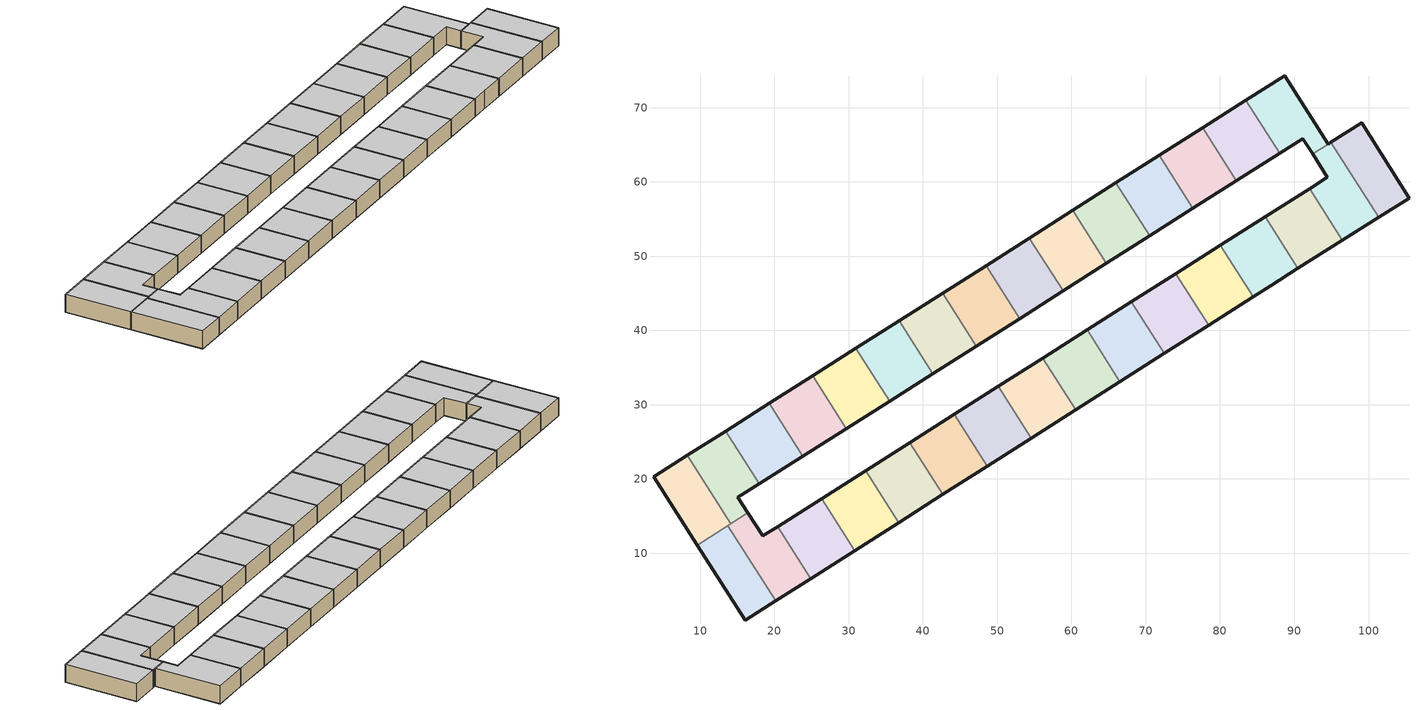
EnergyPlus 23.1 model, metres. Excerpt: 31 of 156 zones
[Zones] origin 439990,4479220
b56bda9013da5b2d_F2_dwelling_0
 floor to b56bda9013da5b2d_F1_dwelling_0 (EU_floor_Construction): 20.19,3.58 13.73,13.73 9.61,11.11 16.12,0.98 z6
 wall outside (EU_wall_Construction): 20.19,3.58 16.12,0.98 9.61,11.11 z6:9
 wall to b56bda9013da5b2d_F2_dwelling_1 (EU_wall_Construction): 13.73,13.73 20.19,3.58 z6:9
 wall to b56bda9013da5b2d_F2_dwelling_16 (EU_wall_Construction): 9.61,11.11 13.73,13.73 z6:9
 ceiling to b56bda9013da5b2d_F3_dwelling_0 (EU_floor_Construction): 13.73,13.73 20.19,3.58 16.12,0.98 9.61,11.11 z9
b56bda9013da5b2d_F2_dwelling_1
 floor to b56bda9013da5b2d_F1_dwelling_1 (EU_floor_Construction): 24.89,6.58 20.43,13.59 18.46,12.34 16.45,15.45 13.73,13.73 20.19,3.58 z6
 wall outside (EU_wall_Construction): 24.89,6.58 20.19,3.58 / 16.45,15.45 18.46,12.34 20.43,13.59 z6:9
 wall to b56bda9013da5b2d_F2_dwelling_2 (EU_wall_Construction): 20.43,13.59 24.89,6.58 z6:9
 wall to b56bda9013da5b2d_F2_dwelling_17 (EU_wall_Construction): 14.12,13.97 16.45,15.45 z6:9
 wall to b56bda9013da5b2d_F2_dwelling_16 (EU_wall_Construction): 13.73,13.73 14.12,13.97 z6:9
 ceiling to b56bda9013da5b2d_F3_dwelling_1 (EU_floor_Construction): 20.43,13.59 24.89,6.58 20.19,3.58 13.73,13.73 16.45,15.45 18.46,12.34 z9
b56bda9013da5b2d_F2_dwelling_10
 floor to b56bda9013da5b2d_F1_dwelling_10 (EU_floor_Construction): 78.48,40.71 74.07,47.66 68.08,43.86 72.5,36.9 z6
 wall outside (EU_wall_Construction): 68.08,43.86 74.07,47.66 / 78.48,40.71 72.5,36.9 z6:9
 wall to b56bda9013da5b2d_F2_dwelling_9 (EU_wall_Construction): 72.5,36.9 68.08,43.86 z6:9
 wall to b56bda9013da5b2d_F2_dwelling_11 (EU_wall_Construction): 74.07,47.66 78.48,40.71 z6:9
 ceiling to b56bda9013da5b2d_F3_dwelling_10 (EU_floor_Construction): 74.07,47.66 78.48,40.71 72.5,36.9 68.08,43.86 z9
b56bda9013da5b2d_F2_dwelling_11
 floor to b56bda9013da5b2d_F1_dwelling_11 (EU_floor_Construction): 84.47,44.53 80.07,51.47 74.07,47.66 78.48,40.71 z6
 wall outside (EU_wall_Construction): 74.07,47.66 80.07,51.47 / 84.47,44.53 78.48,40.71 z6:9
 wall to b56bda9013da5b2d_F2_dwelling_12 (EU_wall_Construction): 80.07,51.47 84.47,44.53 z6:9
 ceiling to b56bda9013da5b2d_F3_dwelling_11 (EU_floor_Construction): 80.07,51.47 84.47,44.53 78.48,40.71 74.07,47.66 z9
b56bda9013da5b2d_F2_dwelling_12
 floor to b56bda9013da5b2d_F1_dwelling_12 (EU_floor_Construction): 90.47,48.34 86.07,55.28 80.07,51.47 84.47,44.53 86.83,46.03 z6
 wall outside (EU_wall_Construction): 80.07,51.47 86.07,55.28 / 90.47,48.34 86.83,46.03 84.47,44.53 z6:9
 wall to b56bda9013da5b2d_F2_dwelling_13 (EU_wall_Construction): 86.07,55.28 90.47,48.34 z6:9
 ceiling to b56bda9013da5b2d_F3_dwelling_12 (EU_floor_Construction): 86.07,55.28 90.47,48.34 86.83,46.03 84.47,44.53 80.07,51.47 z9
b56bda9013da5b2d_F2_dwelling_13
 floor to b56bda9013da5b2d_F1_dwelling_13 (EU_floor_Construction): 96.47,52.14 92.06,59.09 86.07,55.28 90.47,48.34 z6
 wall outside (EU_wall_Construction): 86.07,55.28 92.06,59.09 / 96.47,52.14 90.47,48.34 z6:9
 wall to b56bda9013da5b2d_F2_dwelling_14 (EU_wall_Construction): 92.06,59.09 96.47,52.14 z6:9
 ceiling to b56bda9013da5b2d_F3_dwelling_13 (EU_floor_Construction): 92.06,59.09 96.47,52.14 90.47,48.34 86.07,55.28 z9
b56bda9013da5b2d_F2_dwelling_14
 floor adiabatic (EU_floor_Construction): 101.34,55.23 94.92,65.33 92.45,63.77 94.45,60.6 92.06,59.09 96.47,52.14 z6; 94.54,65.09 88.7,74.29 83.47,70.96 88.01,63.82 91.16,65.82 92.45,63.77 z6
 wall outside (EU_wall_Construction): 101.34,55.23 96.47,52.14 / 92.06,59.09 94.45,60.6 92.46,63.77 / 94.54,65.09 94.92,65.33 z6:9
 wall to b56bda9013da5b2d_F2_dwelling_15 (EU_wall_Construction): 94.92,65.33 101.34,55.23 z6:9
 wall to b56bda9013da5b2d_F2_dwelling_30 (EU_wall_Construction): 92.46,63.77 94.54,65.09 z6:9
 ceiling to b56bda9013da5b2d_F3_dwelling_30 (EU_floor_Construction): 94.92,65.33 101.34,55.23 96.47,52.14 92.06,59.09 94.45,60.6 92.45,63.77 z9; 88.7,74.29 94.54,65.09 92.45,63.77 91.16,65.82 88.01,63.82 83.47,70.96 z9
b56bda9013da5b2d_F2_dwelling_15
 floor to b56bda9013da5b2d_F1_dwelling_15 (EU_floor_Construction): 105.45,57.83 99.05,67.96 94.92,65.33 101.34,55.23 z6
 wall outside (EU_wall_Construction): 94.92,65.33 99.05,67.96 105.45,57.83 101.34,55.23 z6:9
 ceiling to b56bda9013da5b2d_F3_dwelling_15 (EU_floor_Construction): 99.05,67.96 105.45,57.83 101.34,55.23 94.92,65.33 z9
b56bda9013da5b2d_F2_dwelling_16
 floor to b56bda9013da5b2d_F1_dwelling_16 (EU_floor_Construction): 14.12,13.97 8.28,23.17 3.73,20.28 9.61,11.11 z6
 wall outside (EU_wall_Construction): 9.61,11.11 3.73,20.28 8.28,23.17 z6:9
 wall to b56bda9013da5b2d_F2_dwelling_17 (EU_wall_Construction): 8.28,23.17 14.12,13.97 z6:9
 ceiling to b56bda9013da5b2d_F3_dwelling_16 (EU_floor_Construction): 8.28,23.17 14.12,13.97 9.61,11.11 3.73,20.28 z9
b56bda9013da5b2d_F2_dwelling_17
 floor to b56bda9013da5b2d_F1_dwelling_17 (EU_floor_Construction): 16.45,15.45 15.1,17.52 17.97,19.34 13.45,26.45 8.28,23.17 14.12,13.97 z6
 wall outside (EU_wall_Construction): 8.28,23.17 13.45,26.45 / 17.97,19.34 15.1,17.52 16.45,15.45 z6:9
 wall to b56bda9013da5b2d_F2_dwelling_18 (EU_wall_Construction): 13.45,26.45 17.97,19.34 z6:9
 ceiling to b56bda9013da5b2d_F3_dwelling_17 (EU_floor_Construction): 13.45,26.45 17.97,19.34 15.1,17.52 16.45,15.45 14.12,13.97 8.28,23.17 z9
b56bda9013da5b2d_F2_dwelling_18
 floor to b56bda9013da5b2d_F1_dwelling_18 (EU_floor_Construction): 23.82,23.05 19.29,30.17 13.45,26.45 17.97,19.34 z6
 wall outside (EU_wall_Construction): 13.45,26.45 19.29,30.17 / 23.82,23.05 17.97,19.34 z6:9
 wall to b56bda9013da5b2d_F2_dwelling_19 (EU_wall_Construction): 19.29,30.17 23.82,23.05 z6:9
 ceiling to b56bda9013da5b2d_F3_dwelling_18 (EU_floor_Construction): 19.29,30.17 23.82,23.05 17.97,19.34 13.45,26.45 z9
b56bda9013da5b2d_F2_dwelling_19
 floor to b56bda9013da5b2d_F1_dwelling_19 (EU_floor_Construction): 29.66,26.77 25.14,33.88 19.29,30.17 23.82,23.05 z6
 wall outside (EU_wall_Construction): 19.29,30.17 25.14,33.88 / 29.66,26.77 23.82,23.05 z6:9
 wall to b56bda9013da5b2d_F2_dwelling_20 (EU_wall_Construction): 25.14,33.88 29.66,26.77 z6:9
 ceiling to b56bda9013da5b2d_F3_dwelling_19 (EU_floor_Construction): 25.14,33.88 29.66,26.77 23.82,23.05 19.29,30.17 z9
b56bda9013da5b2d_F2_dwelling_2
 floor to b56bda9013da5b2d_F1_dwelling_2 (EU_floor_Construction): 30.82,10.35 26.36,17.36 20.43,13.59 24.89,6.58 z6
 wall outside (EU_wall_Construction): 20.43,13.59 26.36,17.36 / 30.82,10.35 24.89,6.58 z6:9
 wall to b56bda9013da5b2d_F2_dwelling_3 (EU_wall_Construction): 26.36,17.36 30.82,10.35 z6:9
 ceiling to b56bda9013da5b2d_F3_dwelling_2 (EU_floor_Construction): 26.36,17.36 30.82,10.35 24.89,6.58 20.43,13.59 z9
b56bda9013da5b2d_F2_dwelling_20
 floor to b56bda9013da5b2d_F1_dwelling_20 (EU_floor_Construction): 35.51,30.48 30.98,37.6 25.14,33.88 29.66,26.77 z6
 wall outside (EU_wall_Construction): 25.14,33.88 30.98,37.6 / 35.51,30.48 29.66,26.77 z6:9
 wall to b56bda9013da5b2d_F2_dwelling_21 (EU_wall_Construction): 30.98,37.6 35.51,30.48 z6:9
 ceiling to b56bda9013da5b2d_F3_dwelling_20 (EU_floor_Construction): 30.98,37.6 35.51,30.48 29.66,26.77 25.14,33.88 z9
b56bda9013da5b2d_F2_dwelling_21
 floor to b56bda9013da5b2d_F1_dwelling_21 (EU_floor_Construction): 41.35,34.19 36.82,41.31 30.98,37.6 35.51,30.48 z6
 wall outside (EU_wall_Construction): 30.98,37.6 36.82,41.31 / 41.35,34.19 35.51,30.48 z6:9
 wall to b56bda9013da5b2d_F2_dwelling_22 (EU_wall_Construction): 36.82,41.31 41.35,34.19 z6:9
 ceiling to b56bda9013da5b2d_F3_dwelling_21 (EU_floor_Construction): 36.82,41.31 41.35,34.19 35.51,30.48 30.98,37.6 z9
b56bda9013da5b2d_F2_dwelling_22
 floor to b56bda9013da5b2d_F1_dwelling_22 (EU_floor_Construction): 47.19,37.9 42.66,45.02 36.82,41.31 41.35,34.19 z6
 wall outside (EU_wall_Construction): 36.82,41.31 42.66,45.02 / 47.19,37.9 41.35,34.19 z6:9
 wall to b56bda9013da5b2d_F2_dwelling_23 (EU_wall_Construction): 42.66,45.02 47.19,37.9 z6:9
 ceiling to b56bda9013da5b2d_F3_dwelling_22 (EU_floor_Construction): 42.66,45.02 47.19,37.9 41.35,34.19 36.82,41.31 z9
b56bda9013da5b2d_F2_dwelling_23
 floor to b56bda9013da5b2d_F1_dwelling_23 (EU_floor_Construction): 53.03,41.6 48.5,48.73 42.66,45.02 47.19,37.9 z6
 wall outside (EU_wall_Construction): 42.66,45.02 48.5,48.73 / 53.03,41.6 47.19,37.9 z6:9
 wall to b56bda9013da5b2d_F2_dwelling_24 (EU_wall_Construction): 48.5,48.73 53.03,41.6 z6:9
 ceiling to b56bda9013da5b2d_F3_dwelling_23 (EU_floor_Construction): 48.5,48.73 53.03,41.6 47.19,37.9 42.66,45.02 z9
b56bda9013da5b2d_F2_dwelling_24
 floor to b56bda9013da5b2d_F1_dwelling_24 (EU_floor_Construction): 58.86,45.31 54.33,52.44 48.5,48.73 53.03,41.6 z6
 wall outside (EU_wall_Construction): 48.5,48.73 54.33,52.44 / 58.86,45.31 53.03,41.6 z6:9
 wall to b56bda9013da5b2d_F2_dwelling_25 (EU_wall_Construction): 54.33,52.44 58.87,45.31 z6:9
 ceiling to b56bda9013da5b2d_F3_dwelling_24 (EU_floor_Construction): 54.33,52.44 58.86,45.31 53.03,41.6 48.5,48.73 z9
b56bda9013da5b2d_F2_dwelling_25
 floor to b56bda9013da5b2d_F1_dwelling_25 (EU_floor_Construction): 64.7,49.01 60.16,56.15 54.33,52.44 58.86,45.31 z6
 wall outside (EU_wall_Construction): 54.33,52.44 60.16,56.15 / 64.7,49.01 58.86,45.31 z6:9
 wall to b56bda9013da5b2d_F2_dwelling_26 (EU_wall_Construction): 60.16,56.15 64.7,49.01 z6:9
 ceiling to b56bda9013da5b2d_F3_dwelling_25 (EU_floor_Construction): 60.16,56.15 64.7,49.01 58.86,45.31 54.33,52.44 z9
b56bda9013da5b2d_F2_dwelling_26
 floor to b56bda9013da5b2d_F1_dwelling_26 (EU_floor_Construction): 70.53,52.72 65.99,59.86 60.16,56.15 64.7,49.01 z6
 wall outside (EU_wall_Construction): 60.16,56.15 65.99,59.86 / 70.53,52.72 64.7,49.01 z6:9
 wall to b56bda9013da5b2d_F2_dwelling_27 (EU_wall_Construction): 65.99,59.86 70.53,52.72 z6:9
 ceiling to b56bda9013da5b2d_F3_dwelling_26 (EU_floor_Construction): 65.99,59.86 70.53,52.72 64.7,49.01 60.16,56.15 z9
b56bda9013da5b2d_F2_dwelling_27
 floor to b56bda9013da5b2d_F1_dwelling_27 (EU_floor_Construction): 76.36,56.42 71.82,63.56 65.99,59.86 70.53,52.72 z6
 wall outside (EU_wall_Construction): 65.99,59.86 71.82,63.56 / 76.36,56.42 70.53,52.72 z6:9
 wall to b56bda9013da5b2d_F2_dwelling_28 (EU_wall_Construction): 71.82,63.56 76.36,56.42 z6:9
 ceiling to b56bda9013da5b2d_F3_dwelling_27 (EU_floor_Construction): 71.82,63.56 76.36,56.42 70.53,52.72 65.99,59.86 z9
b56bda9013da5b2d_F2_dwelling_28
 floor to b56bda9013da5b2d_F1_dwelling_28 (EU_floor_Construction): 82.19,60.12 77.65,67.26 71.82,63.56 76.36,56.42 z6
 wall outside (EU_wall_Construction): 71.82,63.56 77.65,67.26 / 82.19,60.12 76.36,56.42 z6:9
 wall to b56bda9013da5b2d_F2_dwelling_29 (EU_wall_Construction): 77.65,67.26 82.19,60.12 z6:9
 ceiling to b56bda9013da5b2d_F3_dwelling_28 (EU_floor_Construction): 77.65,67.26 82.19,60.12 76.36,56.42 71.82,63.56 z9
b56bda9013da5b2d_F2_dwelling_29
 floor to b56bda9013da5b2d_F1_dwelling_29 (EU_floor_Construction): 88.01,63.82 83.47,70.96 77.65,67.26 82.19,60.12 z6
 wall outside (EU_wall_Construction): 77.65,67.26 83.47,70.96 / 88.01,63.82 82.19,60.12 z6:9
 wall to b56bda9013da5b2d_F2_dwelling_30 (EU_wall_Construction): 83.47,70.96 88.01,63.82 z6:9
 ceiling to b56bda9013da5b2d_F3_dwelling_29 (EU_floor_Construction): 83.47,70.96 88.01,63.82 82.19,60.12 77.65,67.26 z9
b56bda9013da5b2d_F2_dwelling_3
 floor to b56bda9013da5b2d_F1_dwelling_3 (EU_floor_Construction): 36.75,14.13 32.3,21.13 26.36,17.36 30.82,10.35 z6
 wall outside (EU_wall_Construction): 26.36,17.36 32.3,21.13 / 36.75,14.13 30.82,10.35 z6:9
 wall to b56bda9013da5b2d_F2_dwelling_4 (EU_wall_Construction): 32.3,21.13 36.75,14.13 z6:9
 ceiling to b56bda9013da5b2d_F3_dwelling_3 (EU_floor_Construction): 32.3,21.13 36.75,14.13 30.82,10.35 26.36,17.36 z9
b56bda9013da5b2d_F2_dwelling_30
 floor to b56bda9013da5b2d_F1_dwelling_30 (EU_floor_Construction): 94.54,65.09 88.7,74.29 83.47,70.96 88.01,63.82 91.16,65.82 92.45,63.77 z6; 101.34,55.23 94.92,65.33 92.45,63.77 94.45,60.6 92.06,59.09 96.47,52.14 z6
 wall outside (EU_wall_Construction): 92.46,63.77 91.16,65.82 88.01,63.82 / 83.47,70.96 88.7,74.29 94.54,65.09 z6:9
 ceiling to b56bda9013da5b2d_F3_dwelling_30 (EU_floor_Construction): 88.7,74.29 94.54,65.09 92.45,63.77 91.16,65.82 88.01,63.82 83.47,70.96 z9; 94.92,65.33 101.34,55.23 96.47,52.14 92.06,59.09 94.45,60.6 92.45,63.77 z9
b56bda9013da5b2d_F2_dwelling_4
 floor to b56bda9013da5b2d_F1_dwelling_4 (EU_floor_Construction): 42.69,17.91 38.25,24.91 32.3,21.13 36.75,14.13 z6
 wall outside (EU_wall_Construction): 32.3,21.13 38.25,24.91 / 42.69,17.91 36.75,14.13 z6:9
 wall to b56bda9013da5b2d_F2_dwelling_5 (EU_wall_Construction): 38.25,24.91 42.69,17.91 z6:9
 ceiling to b56bda9013da5b2d_F3_dwelling_4 (EU_floor_Construction): 38.25,24.91 42.69,17.91 36.75,14.13 32.3,21.13 z9
b56bda9013da5b2d_F2_dwelling_5
 floor to b56bda9013da5b2d_F1_dwelling_5 (EU_floor_Construction): 48.64,21.7 44.2,28.69 38.25,24.91 42.69,17.91 z6
 wall outside (EU_wall_Construction): 38.25,24.91 44.2,28.69 / 48.64,21.7 42.69,17.91 z6:9
 wall to b56bda9013da5b2d_F2_dwelling_6 (EU_wall_Construction): 44.2,28.69 48.64,21.7 z6:9
 ceiling to b56bda9013da5b2d_F3_dwelling_5 (EU_floor_Construction): 44.2,28.69 48.64,21.7 42.69,17.91 38.25,24.91 z9
b56bda9013da5b2d_F2_dwelling_6
 floor to b56bda9013da5b2d_F1_dwelling_6 (EU_floor_Construction): 54.59,25.5 50.16,32.47 44.2,28.69 48.64,21.7 z6
 wall outside (EU_wall_Construction): 44.2,28.69 50.16,32.47 / 54.59,25.5 48.64,21.7 z6:9
 wall to b56bda9013da5b2d_F2_dwelling_7 (EU_wall_Construction): 50.16,32.47 54.59,25.5 z6:9
 ceiling to b56bda9013da5b2d_F3_dwelling_6 (EU_floor_Construction): 50.16,32.47 54.59,25.5 48.64,21.7 44.2,28.69 z9
b56bda9013da5b2d_F2_dwelling_7
 floor to b56bda9013da5b2d_F1_dwelling_7 (EU_floor_Construction): 60.56,29.29 56.13,36.26 50.16,32.47 54.59,25.5 z6
 wall outside (EU_wall_Construction): 50.16,32.47 56.13,36.26 / 60.56,29.29 54.59,25.5 z6:9
 wall to b56bda9013da5b2d_F2_dwelling_8 (EU_wall_Construction): 56.13,36.26 60.56,29.29 z6:9
 ceiling to b56bda9013da5b2d_F3_dwelling_7 (EU_floor_Construction): 56.13,36.26 60.56,29.29 54.59,25.5 50.16,32.47 z9
b56bda9013da5b2d_F2_dwelling_8
 floor to b56bda9013da5b2d_F1_dwelling_8 (EU_floor_Construction): 66.52,33.1 62.1,40.06 56.13,36.26 60.56,29.29 z6
 wall outside (EU_wall_Construction): 56.13,36.26 62.1,40.06 / 66.53,33.1 60.56,29.29 z6:9
 wall to b56bda9013da5b2d_F2_dwelling_9 (EU_wall_Construction): 62.1,40.06 66.53,33.1 z6:9
 ceiling to b56bda9013da5b2d_F3_dwelling_8 (EU_floor_Construction): 62.1,40.06 66.52,33.1 60.56,29.29 56.13,36.26 z9
b56bda9013da5b2d_F2_dwelling_9
 floor to b56bda9013da5b2d_F1_dwelling_9 (EU_floor_Construction): 72.5,36.9 68.08,43.86 62.1,40.06 66.52,33.1 z6
 wall outside (EU_wall_Construction): 62.1,40.06 68.08,43.86 / 72.5,36.9 66.53,33.1 z6:9
 ceiling to b56bda9013da5b2d_F3_dwelling_9 (EU_floor_Construction): 68.08,43.86 72.5,36.9 66.52,33.1 62.1,40.06 z9
[Building]
EU S2 Campaign: North Axis=0; Terrain=City; Solar Distribution=FullExterior
[Site:Location]
Madrid: Latitude=40.5; Longitude=-3.5; Time Zone=1; Elevation=609
[SizingPeriod:WeatherFileDays]
AnnualSizingPeriod: Begin Month=1; Begin Day of Month=1; End Month=12; End Day of Month=31; Day of Week for Start Day=Monday; Use Weather File Daylight Saving Period=No; Use Weather File Rain and Snow Indicators=No
[MATERIAL]
EU_InternalMass_Material: Roughness=MediumRough; Thickness=0.1; Conductivity=1; Density=1800; Specific Heat=900; Thermal Absorptance=0.9; Solar Absorptance=0.7; Visible Absorptance=0.7
[MATERIAL:NOMASS] Roughness=MediumRough; Thermal Absorptance=0.9; Solar Absorptance=0.7; Visible Absorptance=0.7
Name | Thermal Resistance
EU_wall_NoMass | 0.609216
EU_floor_NoMass | 0.568163
[CONSTRUCTION]
EU_wall_Construction: EU_wall_NoMass
EU_floor_Construction: EU_floor_NoMass
EU_InternalMass_Construction: EU_InternalMass_Material
[ZONE] Type=1; Multiplier=1; Ceiling Height=autocalculate; Floor Area=autocalculate; Part of Total Floor Area=Yes
Name | Volume
b56bda9013da5b2d_F2_dwelling_0; b56bda9013da5b2d_F2_dwelling_25 | 175.195
b56bda9013da5b2d_F2_dwelling_1 | 175.227
b56bda9013da5b2d_F2_dwelling_10 | 175.218
b56bda9013da5b2d_F2_dwelling_11 | 175.216
b56bda9013da5b2d_F2_dwelling_12 | 175.201
b56bda9013da5b2d_F2_dwelling_13 | 175.232
b56bda9013da5b2d_F2_dwelling_14; b56bda9013da5b2d_F2_dwelling_30 | 350.438
b56bda9013da5b2d_F2_dwelling_15 | 175.203
b56bda9013da5b2d_F2_dwelling_16 | 175.2
b56bda9013da5b2d_F2_dwelling_17; b56bda9013da5b2d_F2_dwelling_20 | 175.209
b56bda9013da5b2d_F2_dwelling_18; b56bda9013da5b2d_F2_dwelling_7 | 175.188
b56bda9013da5b2d_F2_dwelling_19 | 175.198
b56bda9013da5b2d_F2_dwelling_2; b56bda9013da5b2d_F2_dwelling_22; b56bda9013da5b2d_F2_dwelling_3 | 175.204
b56bda9013da5b2d_F2_dwelling_21 | 175.213
b56bda9013da5b2d_F2_dwelling_23 | 175.212
b56bda9013da5b2d_F2_dwelling_24; b56bda9013da5b2d_F2_dwelling_29 | 175.214
b56bda9013da5b2d_F2_dwelling_26 | 175.234
b56bda9013da5b2d_F2_dwelling_27; b56bda9013da5b2d_F2_dwelling_28 | 175.208
b56bda9013da5b2d_F2_dwelling_4 | 175.205
b56bda9013da5b2d_F2_dwelling_5 | 175.238
b56bda9013da5b2d_F2_dwelling_6 | 175.22
b56bda9013da5b2d_F2_dwelling_8 | 175.239
b56bda9013da5b2d_F2_dwelling_9 | 175.202
[INTERNALMASS] Construction=EU_InternalMass_Construction
Name | Zone or ZoneList | Surface Area
b56bda9013da5b2d_F2_dwelling_0_EU_InternalMass | b56bda9013da5b2d_F2_dwelling_0 | 58.3983
b56bda9013da5b2d_F2_dwelling_1_EU_InternalMass | b56bda9013da5b2d_F2_dwelling_1 | 58.4092
b56bda9013da5b2d_F2_dwelling_2_EU_InternalMass | b56bda9013da5b2d_F2_dwelling_2 | 58.4014
b56bda9013da5b2d_F2_dwelling_3_EU_InternalMass | b56bda9013da5b2d_F2_dwelling_3 | 58.4013
b56bda9013da5b2d_F2_dwelling_4_EU_InternalMass | b56bda9013da5b2d_F2_dwelling_4 | 58.4017
b56bda9013da5b2d_F2_dwelling_5_EU_InternalMass | b56bda9013da5b2d_F2_dwelling_5 | 58.4126
b56bda9013da5b2d_F2_dwelling_6_EU_InternalMass | b56bda9013da5b2d_F2_dwelling_6 | 58.4066
b56bda9013da5b2d_F2_dwelling_7_EU_InternalMass | b56bda9013da5b2d_F2_dwelling_7 | 58.396
b56bda9013da5b2d_F2_dwelling_8_EU_InternalMass | b56bda9013da5b2d_F2_dwelling_8 | 58.4132
b56bda9013da5b2d_F2_dwelling_9_EU_InternalMass | b56bda9013da5b2d_F2_dwelling_9 | 58.4006
b56bda9013da5b2d_F2_dwelling_10_EU_InternalMass | b56bda9013da5b2d_F2_dwelling_10 | 58.4062
b56bda9013da5b2d_F2_dwelling_11_EU_InternalMass | b56bda9013da5b2d_F2_dwelling_11 | 58.4054
b56bda9013da5b2d_F2_dwelling_12_EU_InternalMass | b56bda9013da5b2d_F2_dwelling_12 | 58.4005
b56bda9013da5b2d_F2_dwelling_13_EU_InternalMass | b56bda9013da5b2d_F2_dwelling_13 | 58.4108
b56bda9013da5b2d_F2_dwelling_14_EU_InternalMass | b56bda9013da5b2d_F2_dwelling_14 | 58.4095
b56bda9013da5b2d_F2_dwelling_15_EU_InternalMass | b56bda9013da5b2d_F2_dwelling_15 | 58.401
b56bda9013da5b2d_F2_dwelling_16_EU_InternalMass | b56bda9013da5b2d_F2_dwelling_16 | 62.2978
b56bda9013da5b2d_F2_dwelling_17_EU_InternalMass | b56bda9013da5b2d_F2_dwelling_17 | 62.294
b56bda9013da5b2d_F2_dwelling_18_EU_InternalMass | b56bda9013da5b2d_F2_dwelling_18 | 62.2916
b56bda9013da5b2d_F2_dwelling_19_EU_InternalMass | b56bda9013da5b2d_F2_dwelling_19 | 62.2994
b56bda9013da5b2d_F2_dwelling_20_EU_InternalMass | b56bda9013da5b2d_F2_dwelling_20 | 62.3019
b56bda9013da5b2d_F2_dwelling_21_EU_InternalMass | b56bda9013da5b2d_F2_dwelling_21 | 62.2973
b56bda9013da5b2d_F2_dwelling_22_EU_InternalMass | b56bda9013da5b2d_F2_dwelling_22 | 62.295
b56bda9013da5b2d_F2_dwelling_23_EU_InternalMass | b56bda9013da5b2d_F2_dwelling_23 | 62.3044
b56bda9013da5b2d_F2_dwelling_24_EU_InternalMass | b56bda9013da5b2d_F2_dwelling_24 | 62.2896
b56bda9013da5b2d_F2_dwelling_25_EU_InternalMass | b56bda9013da5b2d_F2_dwelling_25 | 62.2981
b56bda9013da5b2d_F2_dwelling_26_EU_InternalMass | b56bda9013da5b2d_F2_dwelling_26 | 62.2934
b56bda9013da5b2d_F2_dwelling_27_EU_InternalMass | b56bda9013da5b2d_F2_dwelling_27 | 62.2966
b56bda9013da5b2d_F2_dwelling_28_EU_InternalMass | b56bda9013da5b2d_F2_dwelling_28 | 62.2988
b56bda9013da5b2d_F2_dwelling_29_EU_InternalMass | b56bda9013da5b2d_F2_dwelling_29 | 62.2911
b56bda9013da5b2d_F2_dwelling_30_EU_InternalMass | b56bda9013da5b2d_F2_dwelling_30 | 62.2975
[OTHEREQUIPMENT] Fuel Type=Electricity; Design Level Calculation Method=Watts/Area; Power per Zone Floor Area=1; Fraction Latent=0; Fraction Radiant=0; Fraction Lost=0; Carbon Dioxide Generation Rate=0; EndUse Subcategory=EU_Step8_InternalGains
Name | Zone or ZoneList or Space or SpaceList | Schedule
EU_Step8_InternalGain_b56bda9013da5b2d_F2_dwelling_0_f000 | b56bda9013da5b2d_F2_dwelling_0 | EU_Step8_GainSchedule_b56bda9013da5b2d_F2_dwelling_0_f000
EU_Step8_InternalGain_b56bda9013da5b2d_F2_dwelling_1_f000 | b56bda9013da5b2d_F2_dwelling_1 | EU_Step8_GainSchedule_b56bda9013da5b2d_F2_dwelling_1_f000
EU_Step8_InternalGain_b56bda9013da5b2d_F2_dwelling_2_f000 | b56bda9013da5b2d_F2_dwelling_2 | EU_Step8_GainSchedule_b56bda9013da5b2d_F2_dwelling_2_f000
EU_Step8_InternalGain_b56bda9013da5b2d_F2_dwelling_3_f000 | b56bda9013da5b2d_F2_dwelling_3 | EU_Step8_GainSchedule_b56bda9013da5b2d_F2_dwelling_3_f000
EU_Step8_InternalGain_b56bda9013da5b2d_F2_dwelling_4_f000 | b56bda9013da5b2d_F2_dwelling_4 | EU_Step8_GainSchedule_b56bda9013da5b2d_F2_dwelling_4_f000
EU_Step8_InternalGain_b56bda9013da5b2d_F2_dwelling_5_f000 | b56bda9013da5b2d_F2_dwelling_5 | EU_Step8_GainSchedule_b56bda9013da5b2d_F2_dwelling_5_f000
EU_Step8_InternalGain_b56bda9013da5b2d_F2_dwelling_6_f000 | b56bda9013da5b2d_F2_dwelling_6 | EU_Step8_GainSchedule_b56bda9013da5b2d_F2_dwelling_6_f000
EU_Step8_InternalGain_b56bda9013da5b2d_F2_dwelling_7_f000 | b56bda9013da5b2d_F2_dwelling_7 | EU_Step8_GainSchedule_b56bda9013da5b2d_F2_dwelling_7_f000
EU_Step8_InternalGain_b56bda9013da5b2d_F2_dwelling_8_f000 | b56bda9013da5b2d_F2_dwelling_8 | EU_Step8_GainSchedule_b56bda9013da5b2d_F2_dwelling_8_f000
EU_Step8_InternalGain_b56bda9013da5b2d_F2_dwelling_9_f000 | b56bda9013da5b2d_F2_dwelling_9 | EU_Step8_GainSchedule_b56bda9013da5b2d_F2_dwelling_9_f000
EU_Step8_InternalGain_b56bda9013da5b2d_F2_dwelling_10_f000 | b56bda9013da5b2d_F2_dwelling_10 | EU_Step8_GainSchedule_b56bda9013da5b2d_F2_dwelling_10_f000
EU_Step8_InternalGain_b56bda9013da5b2d_F2_dwelling_11_f000 | b56bda9013da5b2d_F2_dwelling_11 | EU_Step8_GainSchedule_b56bda9013da5b2d_F2_dwelling_11_f000
EU_Step8_InternalGain_b56bda9013da5b2d_F2_dwelling_12_f000 | b56bda9013da5b2d_F2_dwelling_12 | EU_Step8_GainSchedule_b56bda9013da5b2d_F2_dwelling_12_f000
EU_Step8_InternalGain_b56bda9013da5b2d_F2_dwelling_13_f000 | b56bda9013da5b2d_F2_dwelling_13 | EU_Step8_GainSchedule_b56bda9013da5b2d_F2_dwelling_13_f000
EU_Step8_InternalGain_b56bda9013da5b2d_F2_dwelling_14_f000 | b56bda9013da5b2d_F2_dwelling_14 | EU_Step8_GainSchedule_b56bda9013da5b2d_F2_dwelling_14_f000
EU_Step8_InternalGain_b56bda9013da5b2d_F2_dwelling_15_f000 | b56bda9013da5b2d_F2_dwelling_15 | EU_Step8_GainSchedule_b56bda9013da5b2d_F2_dwelling_15_f000
EU_Step8_InternalGain_b56bda9013da5b2d_F2_dwelling_16_f000 | b56bda9013da5b2d_F2_dwelling_16 | EU_Step8_GainSchedule_b56bda9013da5b2d_F2_dwelling_16_f000
EU_Step8_InternalGain_b56bda9013da5b2d_F2_dwelling_17_f000 | b56bda9013da5b2d_F2_dwelling_17 | EU_Step8_GainSchedule_b56bda9013da5b2d_F2_dwelling_17_f000
EU_Step8_InternalGain_b56bda9013da5b2d_F2_dwelling_18_f000 | b56bda9013da5b2d_F2_dwelling_18 | EU_Step8_GainSchedule_b56bda9013da5b2d_F2_dwelling_18_f000
EU_Step8_InternalGain_b56bda9013da5b2d_F2_dwelling_19_f000 | b56bda9013da5b2d_F2_dwelling_19 | EU_Step8_GainSchedule_b56bda9013da5b2d_F2_dwelling_19_f000
EU_Step8_InternalGain_b56bda9013da5b2d_F2_dwelling_20_f000 | b56bda9013da5b2d_F2_dwelling_20 | EU_Step8_GainSchedule_b56bda9013da5b2d_F2_dwelling_20_f000
EU_Step8_InternalGain_b56bda9013da5b2d_F2_dwelling_21_f000 | b56bda9013da5b2d_F2_dwelling_21 | EU_Step8_GainSchedule_b56bda9013da5b2d_F2_dwelling_21_f000
EU_Step8_InternalGain_b56bda9013da5b2d_F2_dwelling_22_f000 | b56bda9013da5b2d_F2_dwelling_22 | EU_Step8_GainSchedule_b56bda9013da5b2d_F2_dwelling_22_f000
EU_Step8_InternalGain_b56bda9013da5b2d_F2_dwelling_23_f000 | b56bda9013da5b2d_F2_dwelling_23 | EU_Step8_GainSchedule_b56bda9013da5b2d_F2_dwelling_23_f000
EU_Step8_InternalGain_b56bda9013da5b2d_F2_dwelling_24_f000 | b56bda9013da5b2d_F2_dwelling_24 | EU_Step8_GainSchedule_b56bda9013da5b2d_F2_dwelling_24_f000
EU_Step8_InternalGain_b56bda9013da5b2d_F2_dwelling_25_f000 | b56bda9013da5b2d_F2_dwelling_25 | EU_Step8_GainSchedule_b56bda9013da5b2d_F2_dwelling_25_f000
EU_Step8_InternalGain_b56bda9013da5b2d_F2_dwelling_26_f000 | b56bda9013da5b2d_F2_dwelling_26 | EU_Step8_GainSchedule_b56bda9013da5b2d_F2_dwelling_26_f000
EU_Step8_InternalGain_b56bda9013da5b2d_F2_dwelling_27_f000 | b56bda9013da5b2d_F2_dwelling_27 | EU_Step8_GainSchedule_b56bda9013da5b2d_F2_dwelling_27_f000
EU_Step8_InternalGain_b56bda9013da5b2d_F2_dwelling_28_f000 | b56bda9013da5b2d_F2_dwelling_28 | EU_Step8_GainSchedule_b56bda9013da5b2d_F2_dwelling_28_f000
EU_Step8_InternalGain_b56bda9013da5b2d_F2_dwelling_29_f000 | b56bda9013da5b2d_F2_dwelling_29 | EU_Step8_GainSchedule_b56bda9013da5b2d_F2_dwelling_29_f000
EU_Step8_InternalGain_b56bda9013da5b2d_F2_dwelling_30_f000 | b56bda9013da5b2d_F2_dwelling_30 | EU_Step8_GainSchedule_b56bda9013da5b2d_F2_dwelling_30_f000
[ZONEVENTILATION:DESIGNFLOWRATE] Schedule=EU_AlwaysOn; Design Flow Rate Calculation Method=AirChanges/Hour; Air Changes per Hour=0.752966; Ventilation Type=Natural; Fan Pressure Rise=0; Fan Total Efficiency=1; Constant Term Coefficient=1; Temperature Term Coefficient=0; Velocity Term Coefficient=0; Velocity Squared Term Coefficient=0; Minimum Indoor Temperature=-100; Maximum Indoor Temperature=100; Delta Temperature=-100; Minimum Outdoor Temperature=-100; Maximum Outdoor Temperature=100; Maximum Wind Speed=40
Name | Zone or ZoneList or Space or SpaceList
EU_ConstantAir_b56bda9013da5b2d_F2_dwelling_0 | b56bda9013da5b2d_F2_dwelling_0
EU_ConstantAir_b56bda9013da5b2d_F2_dwelling_1 | b56bda9013da5b2d_F2_dwelling_1
EU_ConstantAir_b56bda9013da5b2d_F2_dwelling_2 | b56bda9013da5b2d_F2_dwelling_2
EU_ConstantAir_b56bda9013da5b2d_F2_dwelling_3 | b56bda9013da5b2d_F2_dwelling_3
EU_ConstantAir_b56bda9013da5b2d_F2_dwelling_4 | b56bda9013da5b2d_F2_dwelling_4
EU_ConstantAir_b56bda9013da5b2d_F2_dwelling_5 | b56bda9013da5b2d_F2_dwelling_5
EU_ConstantAir_b56bda9013da5b2d_F2_dwelling_6 | b56bda9013da5b2d_F2_dwelling_6
EU_ConstantAir_b56bda9013da5b2d_F2_dwelling_7 | b56bda9013da5b2d_F2_dwelling_7
EU_ConstantAir_b56bda9013da5b2d_F2_dwelling_8 | b56bda9013da5b2d_F2_dwelling_8
EU_ConstantAir_b56bda9013da5b2d_F2_dwelling_9 | b56bda9013da5b2d_F2_dwelling_9
EU_ConstantAir_b56bda9013da5b2d_F2_dwelling_10 | b56bda9013da5b2d_F2_dwelling_10
EU_ConstantAir_b56bda9013da5b2d_F2_dwelling_11 | b56bda9013da5b2d_F2_dwelling_11
EU_ConstantAir_b56bda9013da5b2d_F2_dwelling_12 | b56bda9013da5b2d_F2_dwelling_12
EU_ConstantAir_b56bda9013da5b2d_F2_dwelling_13 | b56bda9013da5b2d_F2_dwelling_13
EU_ConstantAir_b56bda9013da5b2d_F2_dwelling_14 | b56bda9013da5b2d_F2_dwelling_14
EU_ConstantAir_b56bda9013da5b2d_F2_dwelling_15 | b56bda9013da5b2d_F2_dwelling_15
EU_ConstantAir_b56bda9013da5b2d_F2_dwelling_16 | b56bda9013da5b2d_F2_dwelling_16
EU_ConstantAir_b56bda9013da5b2d_F2_dwelling_17 | b56bda9013da5b2d_F2_dwelling_17
EU_ConstantAir_b56bda9013da5b2d_F2_dwelling_18 | b56bda9013da5b2d_F2_dwelling_18
EU_ConstantAir_b56bda9013da5b2d_F2_dwelling_19 | b56bda9013da5b2d_F2_dwelling_19
EU_ConstantAir_b56bda9013da5b2d_F2_dwelling_20 | b56bda9013da5b2d_F2_dwelling_20
EU_ConstantAir_b56bda9013da5b2d_F2_dwelling_21 | b56bda9013da5b2d_F2_dwelling_21
EU_ConstantAir_b56bda9013da5b2d_F2_dwelling_22 | b56bda9013da5b2d_F2_dwelling_22
EU_ConstantAir_b56bda9013da5b2d_F2_dwelling_23 | b56bda9013da5b2d_F2_dwelling_23
EU_ConstantAir_b56bda9013da5b2d_F2_dwelling_24 | b56bda9013da5b2d_F2_dwelling_24
EU_ConstantAir_b56bda9013da5b2d_F2_dwelling_25 | b56bda9013da5b2d_F2_dwelling_25
EU_ConstantAir_b56bda9013da5b2d_F2_dwelling_26 | b56bda9013da5b2d_F2_dwelling_26
EU_ConstantAir_b56bda9013da5b2d_F2_dwelling_27 | b56bda9013da5b2d_F2_dwelling_27
EU_ConstantAir_b56bda9013da5b2d_F2_dwelling_28 | b56bda9013da5b2d_F2_dwelling_28
EU_ConstantAir_b56bda9013da5b2d_F2_dwelling_29 | b56bda9013da5b2d_F2_dwelling_29
EU_ConstantAir_b56bda9013da5b2d_F2_dwelling_30 | b56bda9013da5b2d_F2_dwelling_30
[HVACTEMPLATE:ZONE:IDEALLOADSAIRSYSTEM] System Availability Schedule=EU_AlwaysOn; Maximum Heating Supply Air Temperature=50; Minimum Cooling Supply Air Temperature=13; Maximum Heating Supply Air Humidity Ratio=0.0156; Minimum Cooling Supply Air Humidity Ratio=0.0077; Heating Limit=NoLimit; Cooling Limit=NoLimit; Heating Availability Schedule=EU_AlwaysOn; Cooling Availability Schedule=EU_CoolingOff; Dehumidification Control Type=ConstantSensibleHeatRatio; Cooling Sensible Heat Ratio=0.7; Dehumidification Setpoint=60; Humidification Control Type=None; Humidification Setpoint=30; Outdoor Air Method=None; Outdoor Air Flow Rate per Person=0.00944; Outdoor Air Flow Rate per Zone Floor Area=0; Outdoor Air Flow Rate per Zone=0; Demand Controlled Ventilation Type=None; Outdoor Air Economizer Type=NoEconomizer; Heat Recovery Type=None; Sensible Heat Recovery Effectiveness=0.7; Latent Heat Recovery Effectiveness=0.65
Name | Template Thermostat
b56bda9013da5b2d_F2_dwelling_0 | EU_HeatOnly_b56bda9013da5b2d_F2_dwelling_0
b56bda9013da5b2d_F2_dwelling_1 | EU_HeatOnly_b56bda9013da5b2d_F2_dwelling_1
b56bda9013da5b2d_F2_dwelling_2 | EU_HeatOnly_b56bda9013da5b2d_F2_dwelling_2
b56bda9013da5b2d_F2_dwelling_3 | EU_HeatOnly_b56bda9013da5b2d_F2_dwelling_3
b56bda9013da5b2d_F2_dwelling_4 | EU_HeatOnly_b56bda9013da5b2d_F2_dwelling_4
b56bda9013da5b2d_F2_dwelling_5 | EU_HeatOnly_b56bda9013da5b2d_F2_dwelling_5
b56bda9013da5b2d_F2_dwelling_6 | EU_HeatOnly_b56bda9013da5b2d_F2_dwelling_6
b56bda9013da5b2d_F2_dwelling_7 | EU_HeatOnly_b56bda9013da5b2d_F2_dwelling_7
b56bda9013da5b2d_F2_dwelling_8 | EU_HeatOnly_b56bda9013da5b2d_F2_dwelling_8
b56bda9013da5b2d_F2_dwelling_9 | EU_HeatOnly_b56bda9013da5b2d_F2_dwelling_9
b56bda9013da5b2d_F2_dwelling_10 | EU_HeatOnly_b56bda9013da5b2d_F2_dwelling_10
b56bda9013da5b2d_F2_dwelling_11 | EU_HeatOnly_b56bda9013da5b2d_F2_dwelling_11
b56bda9013da5b2d_F2_dwelling_12 | EU_HeatOnly_b56bda9013da5b2d_F2_dwelling_12
b56bda9013da5b2d_F2_dwelling_13 | EU_HeatOnly_b56bda9013da5b2d_F2_dwelling_13
b56bda9013da5b2d_F2_dwelling_14 | EU_HeatOnly_b56bda9013da5b2d_F2_dwelling_14
b56bda9013da5b2d_F2_dwelling_15 | EU_HeatOnly_b56bda9013da5b2d_F2_dwelling_15
b56bda9013da5b2d_F2_dwelling_16 | EU_HeatOnly_b56bda9013da5b2d_F2_dwelling_16
b56bda9013da5b2d_F2_dwelling_17 | EU_HeatOnly_b56bda9013da5b2d_F2_dwelling_17
b56bda9013da5b2d_F2_dwelling_18 | EU_HeatOnly_b56bda9013da5b2d_F2_dwelling_18
b56bda9013da5b2d_F2_dwelling_19 | EU_HeatOnly_b56bda9013da5b2d_F2_dwelling_19
b56bda9013da5b2d_F2_dwelling_20 | EU_HeatOnly_b56bda9013da5b2d_F2_dwelling_20
b56bda9013da5b2d_F2_dwelling_21 | EU_HeatOnly_b56bda9013da5b2d_F2_dwelling_21
b56bda9013da5b2d_F2_dwelling_22 | EU_HeatOnly_b56bda9013da5b2d_F2_dwelling_22
b56bda9013da5b2d_F2_dwelling_23 | EU_HeatOnly_b56bda9013da5b2d_F2_dwelling_23
b56bda9013da5b2d_F2_dwelling_24 | EU_HeatOnly_b56bda9013da5b2d_F2_dwelling_24
b56bda9013da5b2d_F2_dwelling_25 | EU_HeatOnly_b56bda9013da5b2d_F2_dwelling_25
b56bda9013da5b2d_F2_dwelling_26 | EU_HeatOnly_b56bda9013da5b2d_F2_dwelling_26
b56bda9013da5b2d_F2_dwelling_27 | EU_HeatOnly_b56bda9013da5b2d_F2_dwelling_27
b56bda9013da5b2d_F2_dwelling_28 | EU_HeatOnly_b56bda9013da5b2d_F2_dwelling_28
b56bda9013da5b2d_F2_dwelling_29 | EU_HeatOnly_b56bda9013da5b2d_F2_dwelling_29
b56bda9013da5b2d_F2_dwelling_30 | EU_HeatOnly_b56bda9013da5b2d_F2_dwelling_30
[SIZING:ZONE] Zone Cooling Design Supply Air Temperature Input Method=SupplyAirTemperature; Zone Cooling Design Supply Air Temperature=13; Zone Heating Design Supply Air Temperature Input Method=SupplyAirTemperature; Zone Heating Design Supply Air Temperature=50; Zone Cooling Design Supply Air Humidity Ratio=0.008; Zone Heating Design Supply Air Humidity Ratio=0.008; Cooling Design Air Flow Method=DesignDay; Cooling Design Air Flow Rate=0; Cooling Minimum Air Flow per Zone Floor Area=0.000762; Cooling Minimum Air Flow=0; Cooling Minimum Air Flow Fraction=0.2; Heating Design Air Flow Method=DesignDay; Heating Design Air Flow Rate=0; Heating Maximum Air Flow per Zone Floor Area=0.002032; Heating Maximum Air Flow=0.141576; Heating Maximum Air Flow Fraction=0.3; Account for Dedicated Outdoor Air System=No; Dedicated Outdoor Air System Control Strategy=NeutralSupplyAir; Dedicated Outdoor Air Low Setpoint Temperature for Design=autosize; Dedicated Outdoor Air High Setpoint Temperature for Design=autosize; Zone Load Sizing Method=Sensible Load Only No Latent Load; Zone Latent Cooling Design Supply Air Humidity Ratio Input Method=HumidityRatioDifference; Zone Cooling Design Supply Air Humidity Ratio Difference=0.005; Zone Latent Heating Design Supply Air Humidity Ratio Input Method=HumidityRatioDifference; Zone Humidification Design Supply Air Humidity Ratio Difference=0.005
b56bda9013da5b2d_F2_dwelling_0; b56bda9013da5b2d_F2_dwelling_1; b56bda9013da5b2d_F2_dwelling_2; b56bda9013da5b2d_F2_dwelling_3; b56bda9013da5b2d_F2_dwelling_4; b56bda9013da5b2d_F2_dwelling_5; b56bda9013da5b2d_F2_dwelling_6; b56bda9013da5b2d_F2_dwelling_7; b56bda9013da5b2d_F2_dwelling_8; b56bda9013da5b2d_F2_dwelling_9; b56bda9013da5b2d_F2_dwelling_10; b56bda9013da5b2d_F2_dwelling_11; b56bda9013da5b2d_F2_dwelling_12; b56bda9013da5b2d_F2_dwelling_13; b56bda9013da5b2d_F2_dwelling_14; b56bda9013da5b2d_F2_dwelling_15; b56bda9013da5b2d_F2_dwelling_16; b56bda9013da5b2d_F2_dwelling_17; b56bda9013da5b2d_F2_dwelling_18; b56bda9013da5b2d_F2_dwelling_19; b56bda9013da5b2d_F2_dwelling_20; b56bda9013da5b2d_F2_dwelling_21; b56bda9013da5b2d_F2_dwelling_22; b56bda9013da5b2d_F2_dwelling_23; b56bda9013da5b2d_F2_dwelling_24; b56bda9013da5b2d_F2_dwelling_25; b56bda9013da5b2d_F2_dwelling_26; b56bda9013da5b2d_F2_dwelling_27; b56bda9013da5b2d_F2_dwelling_28; b56bda9013da5b2d_F2_dwelling_29; b56bda9013da5b2d_F2_dwelling_30
[SCHEDULE:CONSTANT]
Name | Hourly Value
EU_AlwaysOn | 1
EU_CoolingOff | 0
[SCHEDULE:FILE] Column Number=1; Rows to Skip at Top=0; Number of Hours of Data=8760; Column Separator=Comma; Interpolate to Timestep=No; Minutes per Item=60; Adjust Schedule for Daylight Savings=Yes
Name | File
EU_Step8_GainSchedule_b56bda9013da5b2d_F2_dwelling_0_f000 | ../../schedules/b56bda9013da5b2d/b56bda9013da5b2d_F2_dwelling_0_f000_gain.csv
EU_Step8_GainSchedule_b56bda9013da5b2d_F2_dwelling_1_f000 | ../../schedules/b56bda9013da5b2d/b56bda9013da5b2d_F2_dwelling_1_f000_gain.csv
EU_Step8_GainSchedule_b56bda9013da5b2d_F2_dwelling_2_f000 | ../../schedules/b56bda9013da5b2d/b56bda9013da5b2d_F2_dwelling_2_f000_gain.csv
EU_Step8_GainSchedule_b56bda9013da5b2d_F2_dwelling_3_f000 | ../../schedules/b56bda9013da5b2d/b56bda9013da5b2d_F2_dwelling_3_f000_gain.csv
EU_Step8_GainSchedule_b56bda9013da5b2d_F2_dwelling_4_f000 | ../../schedules/b56bda9013da5b2d/b56bda9013da5b2d_F2_dwelling_4_f000_gain.csv
EU_Step8_GainSchedule_b56bda9013da5b2d_F2_dwelling_5_f000 | ../../schedules/b56bda9013da5b2d/b56bda9013da5b2d_F2_dwelling_5_f000_gain.csv
EU_Step8_GainSchedule_b56bda9013da5b2d_F2_dwelling_6_f000 | ../../schedules/b56bda9013da5b2d/b56bda9013da5b2d_F2_dwelling_6_f000_gain.csv
EU_Step8_GainSchedule_b56bda9013da5b2d_F2_dwelling_7_f000 | ../../schedules/b56bda9013da5b2d/b56bda9013da5b2d_F2_dwelling_7_f000_gain.csv
EU_Step8_GainSchedule_b56bda9013da5b2d_F2_dwelling_8_f000 | ../../schedules/b56bda9013da5b2d/b56bda9013da5b2d_F2_dwelling_8_f000_gain.csv
EU_Step8_GainSchedule_b56bda9013da5b2d_F2_dwelling_9_f000 | ../../schedules/b56bda9013da5b2d/b56bda9013da5b2d_F2_dwelling_9_f000_gain.csv
EU_Step8_GainSchedule_b56bda9013da5b2d_F2_dwelling_10_f000 | ../../schedules/b56bda9013da5b2d/b56bda9013da5b2d_F2_dwelling_10_f000_gain.csv
EU_Step8_GainSchedule_b56bda9013da5b2d_F2_dwelling_11_f000 | ../../schedules/b56bda9013da5b2d/b56bda9013da5b2d_F2_dwelling_11_f000_gain.csv
EU_Step8_GainSchedule_b56bda9013da5b2d_F2_dwelling_12_f000 | ../../schedules/b56bda9013da5b2d/b56bda9013da5b2d_F2_dwelling_12_f000_gain.csv
EU_Step8_GainSchedule_b56bda9013da5b2d_F2_dwelling_13_f000 | ../../schedules/b56bda9013da5b2d/b56bda9013da5b2d_F2_dwelling_13_f000_gain.csv
EU_Step8_GainSchedule_b56bda9013da5b2d_F2_dwelling_14_f000 | ../../schedules/b56bda9013da5b2d/b56bda9013da5b2d_F2_dwelling_14_f000_gain.csv
EU_Step8_GainSchedule_b56bda9013da5b2d_F2_dwelling_15_f000 | ../../schedules/b56bda9013da5b2d/b56bda9013da5b2d_F2_dwelling_15_f000_gain.csv
EU_Step8_GainSchedule_b56bda9013da5b2d_F2_dwelling_16_f000 | ../../schedules/b56bda9013da5b2d/b56bda9013da5b2d_F2_dwelling_16_f000_gain.csv
EU_Step8_GainSchedule_b56bda9013da5b2d_F2_dwelling_17_f000 | ../../schedules/b56bda9013da5b2d/b56bda9013da5b2d_F2_dwelling_17_f000_gain.csv
EU_Step8_GainSchedule_b56bda9013da5b2d_F2_dwelling_18_f000 | ../../schedules/b56bda9013da5b2d/b56bda9013da5b2d_F2_dwelling_18_f000_gain.csv
EU_Step8_GainSchedule_b56bda9013da5b2d_F2_dwelling_19_f000 | ../../schedules/b56bda9013da5b2d/b56bda9013da5b2d_F2_dwelling_19_f000_gain.csv
EU_Step8_GainSchedule_b56bda9013da5b2d_F2_dwelling_20_f000 | ../../schedules/b56bda9013da5b2d/b56bda9013da5b2d_F2_dwelling_20_f000_gain.csv
EU_Step8_GainSchedule_b56bda9013da5b2d_F2_dwelling_21_f000 | ../../schedules/b56bda9013da5b2d/b56bda9013da5b2d_F2_dwelling_21_f000_gain.csv
EU_Step8_GainSchedule_b56bda9013da5b2d_F2_dwelling_22_f000 | ../../schedules/b56bda9013da5b2d/b56bda9013da5b2d_F2_dwelling_22_f000_gain.csv
EU_Step8_GainSchedule_b56bda9013da5b2d_F2_dwelling_23_f000 | ../../schedules/b56bda9013da5b2d/b56bda9013da5b2d_F2_dwelling_23_f000_gain.csv
EU_Step8_GainSchedule_b56bda9013da5b2d_F2_dwelling_24_f000 | ../../schedules/b56bda9013da5b2d/b56bda9013da5b2d_F2_dwelling_24_f000_gain.csv
EU_Step8_GainSchedule_b56bda9013da5b2d_F2_dwelling_25_f000 | ../../schedules/b56bda9013da5b2d/b56bda9013da5b2d_F2_dwelling_25_f000_gain.csv
EU_Step8_GainSchedule_b56bda9013da5b2d_F2_dwelling_26_f000 | ../../schedules/b56bda9013da5b2d/b56bda9013da5b2d_F2_dwelling_26_f000_gain.csv
EU_Step8_GainSchedule_b56bda9013da5b2d_F2_dwelling_27_f000 | ../../schedules/b56bda9013da5b2d/b56bda9013da5b2d_F2_dwelling_27_f000_gain.csv
EU_Step8_GainSchedule_b56bda9013da5b2d_F2_dwelling_28_f000 | ../../schedules/b56bda9013da5b2d/b56bda9013da5b2d_F2_dwelling_28_f000_gain.csv
EU_Step8_GainSchedule_b56bda9013da5b2d_F2_dwelling_29_f000 | ../../schedules/b56bda9013da5b2d/b56bda9013da5b2d_F2_dwelling_29_f000_gain.csv
EU_Step8_GainSchedule_b56bda9013da5b2d_F2_dwelling_30_f000 | ../../schedules/b56bda9013da5b2d/b56bda9013da5b2d_F2_dwelling_30_f000_gain.csv
